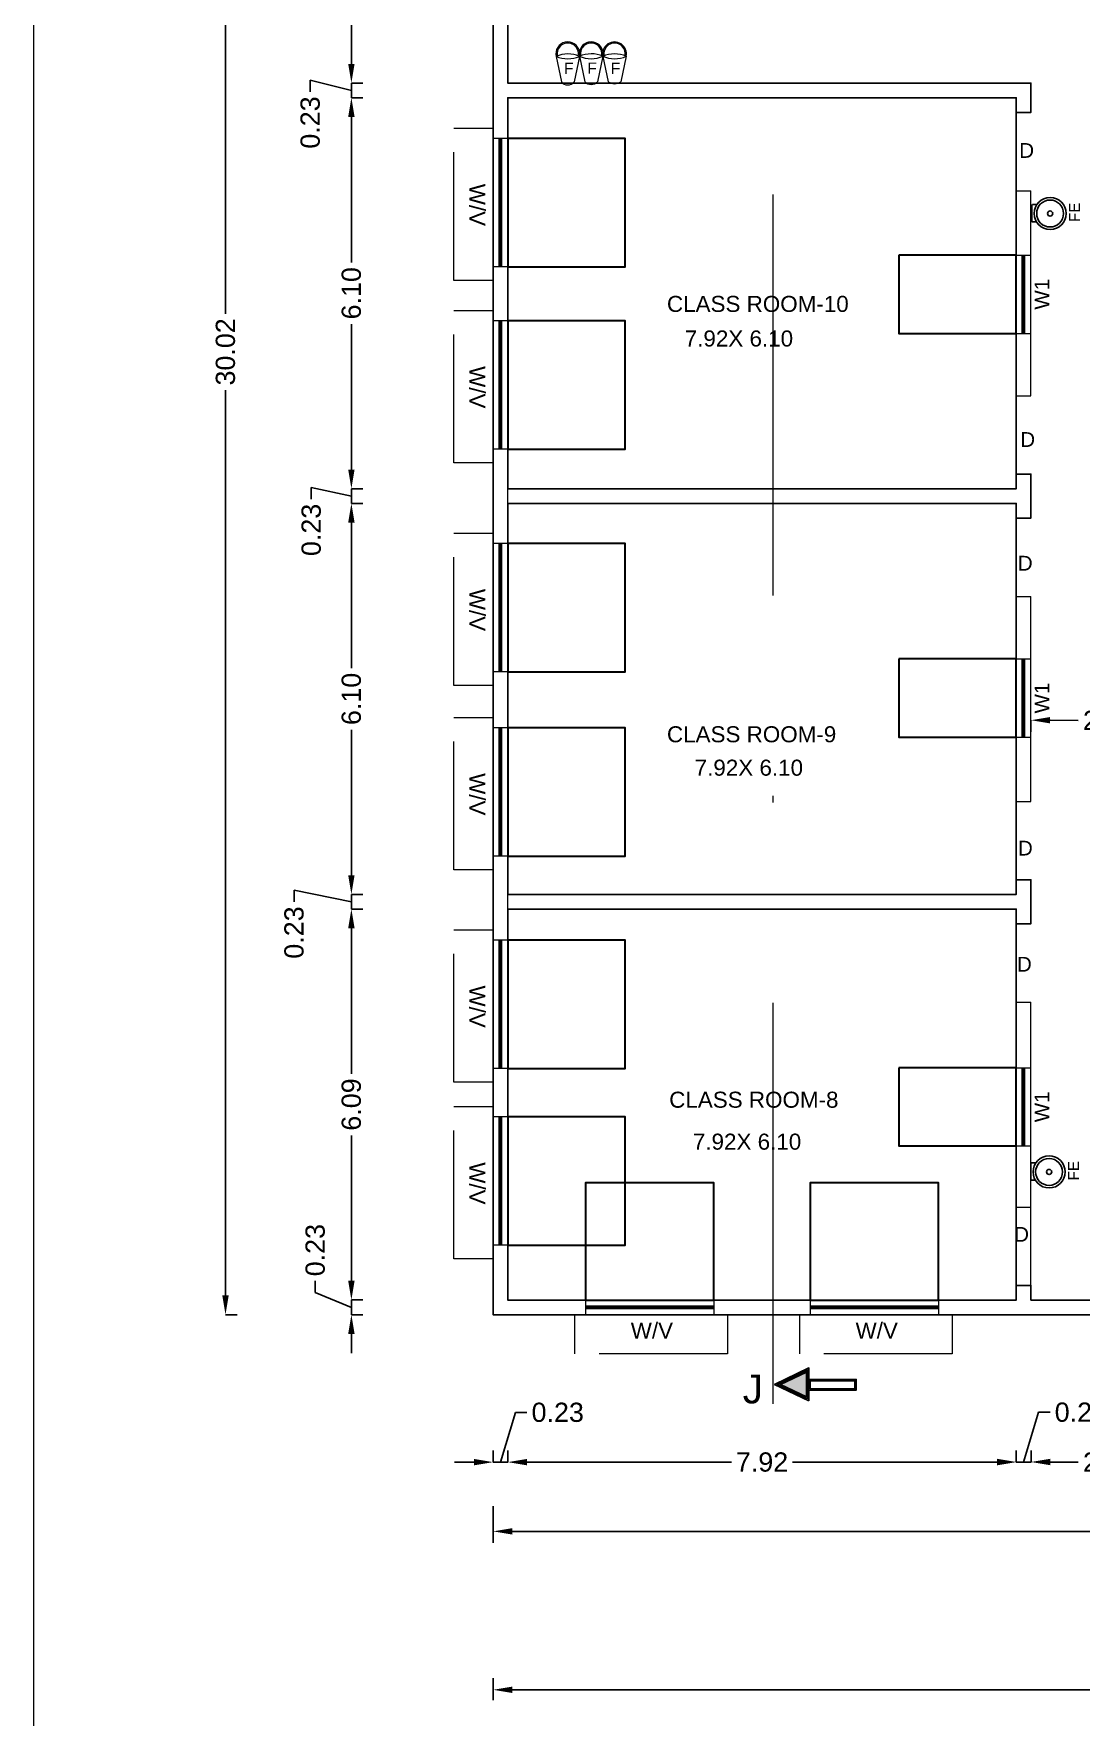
# Model space of a CAD drawing. Header units: metres. Extents: x -278 to 15491, y -352 to 277.
# Drawn here: x 15262.32 to 15278.65, y -294.85 to -268.6 of the extents above; entities that cross this region are included whole.
import ezdxf

# ---------------------------------------------------------------- set-up
doc = ezdxf.new("R2010")
doc.units = ezdxf.units.M
doc.header["$MEASUREMENT"] = 0
doc.linetypes.add('CABLIN', pattern=[0.35, 0.25, -0.1])
doc.linetypes.add('DASHDOT2', pattern=[0.5, 0.25, -0.125, 0, -0.125])
for name, color, linetype in [('0 @ 1', 7, 'Continuous'), ('BLK_1_FLR_1_BLT_UP_AREA', 26, 'Continuous'), ('BLK_1_FLR_1_CARPET_AREA', 25, 'Continuous'), ('BLK_1_FLR_1_REGULAR_ROOM_1', 117, 'Continuous')]:
    doc.layers.add(name, color=color, linetype=linetype)
doc.layers.add('BLK_1_FLR_1_ROOM_1_LIGHT_VENTILATION_1', color=232, linetype='Continuous', lineweight=30)
doc.styles.add('arial', font='arial.ttf')
doc.styles.add('M Arial', font='arial.ttf', dxfattribs={"height": 9})
doc.styles.get("Standard").update_dxf_attribs({"font": 'arial.ttf'})
doc.dimstyles.new('Annotative', dxfattribs={"dimscale": 0, "dimtxt": 0.3, "dimasz": 0.3, "dimexe": 0.18, "dimexo": 0.0625, "dimgap": 0.09, "dimtad": 0, "dimzin": 0, "dimdsep": 46, "dimtxsty": 'Standard', "dimcen": 0.09, "dimadec": 0, "dimazin": 0, "dimtfac": 1, "dimtofl": 0, "dimtmove": 0, "dimatfit": 3, "dimfxl": 0, "dimtolj": 1, "dimtzin": 0, "dimarcsym": 0})

# ---------------------------------------------------------------- blocks, each defined once
blk = doc.blocks.new('*D32')
at = {"color": 0, "lineweight": -2, "ltscale": 10}
for p, q in [((15269.482, -294.58), (15269.482, -294.236)), ((15269.782, -294.416), (15289.232, -294.416)), ((15309.886, -294.416), (15290.436, -294.416)), ((15310.186, -294.58), (15310.186, -294.236))]:
    blk.add_line(p, q, dxfattribs=at)
at = {"color": 0, "lineweight": 0, "ltscale": 10}
for points in [[(15269.782, -294.366), (15269.782, -294.466), (15269.482, -294.416)], [(15309.886, -294.366), (15309.886, -294.466), (15310.186, -294.416)]]:
    blk.add_solid(points, dxfattribs=at)
at = {"layer": 'Defpoints', "color": 0, "lineweight": 0, "ltscale": 10}
for p in [(15310.186, -294.416), (15269.482, -294.642), (15310.186, -294.642)]:
    blk.add_point(p, dxfattribs=at)
at = {"color": 0, "lineweight": 0, "ltscale": 10, "insert": (15289.834, -294.416), "char_height": 0.3, "attachment_point": 5}
blk.add_mtext('\\A1;40.70', dxfattribs=at)
blk = doc.blocks.new('*D77')
at = {"color": 0, "lineweight": -2, "ltscale": 10}
for p, q in [((15277.863, -279.301), (15277.863, -279.481)), ((15278.163, -279.301), (15278.601, -279.303)), ((15280.001, -279.307), (15279.564, -279.305)), ((15280.301, -279.308), (15280.301, -279.488))]:
    blk.add_line(p, q, dxfattribs=at)
at = {"color": 0, "lineweight": 0, "ltscale": 10}
for points in [[(15278.163, -279.251), (15278.163, -279.351), (15277.863, -279.301)], [(15280.001, -279.257), (15280.001, -279.357), (15280.301, -279.308)]]:
    blk.add_solid(points, dxfattribs=at)
at = {"layer": 'Defpoints', "color": 0, "lineweight": 0, "ltscale": 10}
for p in [(15277.863, -279.267), (15280.301, -279.274), (15280.301, -279.308)]:
    blk.add_point(p, dxfattribs=at)
at = {"color": 0, "lineweight": 0, "ltscale": 10, "insert": (15279.082, -279.304), "char_height": 0.3, "attachment_point": 5, "rotation": 359.8374}
blk.add_mtext('\\A1;2.44', dxfattribs=at)
blk = doc.blocks.new('*D78')
at = {"color": 0, "lineweight": -2, "ltscale": 10}
for p, q in [((15269.712, -290.867), (15269.712, -290.687)), ((15277.635, -290.867), (15277.635, -290.687)), ((15270.012, -290.867), (15273.196, -290.867)), ((15277.335, -290.867), (15274.15, -290.867))]:
    blk.add_line(p, q, dxfattribs=at)
at = {"color": 0, "lineweight": 0, "ltscale": 10}
for points in [[(15270.012, -290.817), (15270.012, -290.917), (15269.712, -290.867)], [(15277.335, -290.817), (15277.335, -290.917), (15277.635, -290.867)]]:
    blk.add_solid(points, dxfattribs=at)
at = {"layer": 'Defpoints', "color": 0, "lineweight": 0, "ltscale": 10}
for p in [(15269.712, -290.867), (15269.712, -290.867), (15277.635, -290.867)]:
    blk.add_point(p, dxfattribs=at)
at = {"color": 0, "lineweight": 0, "ltscale": 10, "insert": (15273.673, -290.867), "char_height": 0.3, "attachment_point": 5}
blk.add_mtext('\\A1;7.92', dxfattribs=at)
blk = doc.blocks.new('*D79')
at = {"color": 0, "lineweight": -2, "ltscale": 10}
for p, q in [((15269.597, -290.867), (15269.829, -290.092)), ((15269.829, -290.092), (15270.009, -290.092)), ((15269.482, -290.867), (15269.482, -290.687)), ((15269.712, -290.867), (15269.712, -290.687)), ((15269.182, -290.867), (15268.882, -290.867)), ((15269.712, -290.867), (15269.482, -290.867)), ((15270.012, -290.867), (15270.312, -290.867))]:
    blk.add_line(p, q, dxfattribs=at)
at = {"color": 0, "lineweight": 0, "ltscale": 10}
for points in [[(15269.182, -290.817), (15269.182, -290.917), (15269.482, -290.867)], [(15270.012, -290.817), (15270.012, -290.917), (15269.712, -290.867)]]:
    blk.add_solid(points, dxfattribs=at)
at = {"layer": 'Defpoints', "color": 0, "lineweight": 0, "ltscale": 10}
for p in [(15269.482, -290.867), (15269.482, -290.867), (15269.712, -290.867)]:
    blk.add_point(p, dxfattribs=at)
at = {"color": 0, "lineweight": 0, "ltscale": 10, "insert": (15270.489, -290.092), "char_height": 0.3, "attachment_point": 5}
blk.add_mtext('\\A1;0.23', dxfattribs=at)
blk = doc.blocks.new('*D91')
at = {"color": 0, "lineweight": -2, "ltscale": 10}
for p, q in [((15269.482, -291.555), (15269.482, -292.126)), ((15310.186, -291.555), (15310.186, -292.126)), ((15269.782, -291.946), (15289.232, -291.946)), ((15309.886, -291.946), (15290.436, -291.946))]:
    blk.add_line(p, q, dxfattribs=at)
at = {"color": 0, "lineweight": 0, "ltscale": 10}
for points in [[(15269.782, -291.896), (15269.782, -291.996), (15269.482, -291.946)], [(15309.886, -291.896), (15309.886, -291.996), (15310.186, -291.946)]]:
    blk.add_solid(points, dxfattribs=at)
at = {"layer": 'Defpoints', "color": 0, "lineweight": 0, "ltscale": 10}
for p in [(15269.482, -291.492), (15310.186, -291.492), (15310.186, -291.946)]:
    blk.add_point(p, dxfattribs=at)
at = {"color": 0, "lineweight": 0, "ltscale": 10, "insert": (15289.834, -291.946), "char_height": 0.3, "attachment_point": 5}
blk.add_mtext('\\A1;40.70', dxfattribs=at)
blk = doc.blocks.new('*D92')
at = {"color": 0, "lineweight": -2, "ltscale": 10}
for p, q in [((15277.865, -290.865), (15277.865, -290.685)), ((15280.301, -290.867), (15280.302, -290.687)), ((15278.165, -290.865), (15278.601, -290.866)), ((15280.001, -290.867), (15279.565, -290.866))]:
    blk.add_line(p, q, dxfattribs=at)
at = {"color": 0, "lineweight": 0, "ltscale": 10}
for points in [[(15278.165, -290.815), (15278.165, -290.915), (15277.865, -290.865)], [(15280.001, -290.817), (15280.001, -290.917), (15280.301, -290.867)]]:
    blk.add_solid(points, dxfattribs=at)
at = {"layer": 'Defpoints', "color": 0, "lineweight": 0, "ltscale": 10}
for p in [(15277.865, -290.865), (15277.865, -290.865), (15280.301, -290.867)]:
    blk.add_point(p, dxfattribs=at)
at = {"color": 0, "lineweight": 0, "ltscale": 10, "insert": (15279.083, -290.866), "char_height": 0.3, "attachment_point": 5, "rotation": 359.9646}
blk.add_mtext('\\A1;2.44', dxfattribs=at)
blk = doc.blocks.new('*D93')
at = {"color": 0, "lineweight": -2, "ltscale": 10}
for p, q in [((15277.75, -290.865), (15277.982, -290.09)), ((15277.982, -290.09), (15278.162, -290.09)), ((15277.635, -290.865), (15277.635, -290.685)), ((15277.865, -290.865), (15277.865, -290.685)), ((15277.335, -290.865), (15277.035, -290.865)), ((15277.865, -290.865), (15277.635, -290.865)), ((15278.165, -290.865), (15278.465, -290.865))]:
    blk.add_line(p, q, dxfattribs=at)
at = {"color": 0, "lineweight": 0, "ltscale": 10}
for points in [[(15277.335, -290.815), (15277.335, -290.915), (15277.635, -290.865)], [(15278.165, -290.815), (15278.165, -290.915), (15277.865, -290.865)]]:
    blk.add_solid(points, dxfattribs=at)
at = {"layer": 'Defpoints', "color": 0, "lineweight": 0, "ltscale": 10}
for p in [(15277.635, -290.865), (15277.635, -290.867), (15277.865, -290.865)]:
    blk.add_point(p, dxfattribs=at)
at = {"color": 0, "lineweight": 0, "ltscale": 10, "insert": (15278.642, -290.09), "char_height": 0.3, "attachment_point": 5}
blk.add_mtext('\\A1;0.23', dxfattribs=at)
blk = doc.blocks.new('*D94')
at = {"color": 0, "lineweight": -2, "ltscale": 10}
for p, q in [((15267.273, -281.717), (15267.273, -281.417)), ((15267.273, -282.131), (15266.38, -281.951)), ((15266.38, -281.951), (15266.38, -282.131)), ((15267.273, -282.017), (15267.453, -282.017)), ((15267.273, -282.245), (15267.273, -282.017)), ((15267.273, -282.245), (15267.453, -282.245)), ((15267.273, -282.545), (15267.273, -282.845))]:
    blk.add_line(p, q, dxfattribs=at)
at = {"color": 0, "lineweight": 0, "ltscale": 10}
for points in [[(15267.223, -281.717), (15267.323, -281.717), (15267.273, -282.017)], [(15267.223, -282.545), (15267.323, -282.545), (15267.273, -282.245)]]:
    blk.add_solid(points, dxfattribs=at)
at = {"layer": 'Defpoints', "color": 0, "lineweight": 0, "ltscale": 10}
for p in [(15267.273, -282.017), (15267.273, -282.017), (15267.273, -282.245)]:
    blk.add_point(p, dxfattribs=at)
at = {"color": 0, "lineweight": 0, "ltscale": 10, "insert": (15266.38, -282.611), "char_height": 0.3, "attachment_point": 5, "rotation": 90}
blk.add_mtext('\\A1;0.23', dxfattribs=at)
blk = doc.blocks.new('*D95')
at = {"color": 0, "lineweight": -2, "ltscale": 10}
for p, q in [((15267.273, -275.921), (15267.453, -275.921)), ((15267.273, -276.221), (15267.273, -278.489)), ((15267.273, -281.717), (15267.273, -279.449)), ((15267.273, -282.017), (15267.453, -282.017))]:
    blk.add_line(p, q, dxfattribs=at)
at = {"color": 0, "lineweight": 0, "ltscale": 10}
for points in [[(15267.223, -276.221), (15267.323, -276.221), (15267.273, -275.921)], [(15267.223, -281.717), (15267.323, -281.717), (15267.273, -282.017)]]:
    blk.add_solid(points, dxfattribs=at)
at = {"layer": 'Defpoints', "color": 0, "lineweight": 0, "ltscale": 10}
for p in [(15267.273, -275.921), (15267.273, -275.921), (15267.273, -282.017)]:
    blk.add_point(p, dxfattribs=at)
at = {"color": 0, "lineweight": 0, "ltscale": 10, "insert": (15267.273, -278.969), "char_height": 0.3, "attachment_point": 5, "rotation": 90}
blk.add_mtext('\\A1;6.10', dxfattribs=at)
blk = doc.blocks.new('*D96')
at = {"color": 0, "lineweight": -2, "ltscale": 10}
for p, q in [((15267.273, -275.393), (15267.273, -275.093)), ((15267.273, -275.807), (15266.648, -275.674)), ((15266.648, -275.674), (15266.648, -275.854)), ((15267.273, -275.693), (15267.453, -275.693)), ((15267.273, -275.921), (15267.273, -275.693)), ((15267.273, -275.921), (15267.453, -275.921)), ((15267.273, -276.221), (15267.273, -276.521))]:
    blk.add_line(p, q, dxfattribs=at)
at = {"color": 0, "lineweight": 0, "ltscale": 10}
for points in [[(15267.223, -275.393), (15267.323, -275.393), (15267.273, -275.693)], [(15267.223, -276.221), (15267.323, -276.221), (15267.273, -275.921)]]:
    blk.add_solid(points, dxfattribs=at)
at = {"layer": 'Defpoints', "color": 0, "lineweight": 0, "ltscale": 10}
for p in [(15267.273, -275.693), (15267.273, -275.693), (15267.273, -275.921)]:
    blk.add_point(p, dxfattribs=at)
at = {"color": 0, "lineweight": 0, "ltscale": 10, "insert": (15266.648, -276.334), "char_height": 0.3, "attachment_point": 5, "rotation": 90}
blk.add_mtext('\\A1;0.23', dxfattribs=at)
blk = doc.blocks.new('*D97')
at = {"color": 0, "lineweight": -2, "ltscale": 10}
for p, q in [((15267.273, -269.597), (15267.453, -269.597)), ((15267.273, -269.897), (15267.273, -272.165)), ((15267.273, -275.393), (15267.273, -273.125)), ((15267.273, -275.693), (15267.453, -275.693))]:
    blk.add_line(p, q, dxfattribs=at)
at = {"color": 0, "lineweight": 0, "ltscale": 10}
for points in [[(15267.223, -269.897), (15267.323, -269.897), (15267.273, -269.597)], [(15267.223, -275.393), (15267.323, -275.393), (15267.273, -275.693)]]:
    blk.add_solid(points, dxfattribs=at)
at = {"layer": 'Defpoints', "color": 0, "lineweight": 0, "ltscale": 10}
for p in [(15267.273, -269.597), (15267.273, -269.597), (15267.273, -275.693)]:
    blk.add_point(p, dxfattribs=at)
at = {"color": 0, "lineweight": 0, "ltscale": 10, "insert": (15267.273, -272.645), "char_height": 0.3, "attachment_point": 5, "rotation": 90}
blk.add_mtext('\\A1;6.10', dxfattribs=at)
blk = doc.blocks.new('*D98')
at = {"color": 0, "lineweight": -2, "ltscale": 10}
for p, q in [((15267.273, -269.069), (15267.273, -268.769)), ((15267.273, -269.483), (15266.632, -269.323)), ((15266.632, -269.323), (15266.632, -269.503)), ((15267.273, -269.369), (15267.453, -269.369)), ((15267.273, -269.597), (15267.273, -269.369)), ((15267.273, -269.597), (15267.453, -269.597)), ((15267.273, -269.897), (15267.273, -270.197))]:
    blk.add_line(p, q, dxfattribs=at)
at = {"color": 0, "lineweight": 0, "ltscale": 10}
for points in [[(15267.223, -269.069), (15267.323, -269.069), (15267.273, -269.369)], [(15267.223, -269.897), (15267.323, -269.897), (15267.273, -269.597)]]:
    blk.add_solid(points, dxfattribs=at)
at = {"layer": 'Defpoints', "color": 0, "lineweight": 0, "ltscale": 10}
for p in [(15267.273, -269.369), (15267.273, -269.369), (15267.273, -269.597)]:
    blk.add_point(p, dxfattribs=at)
at = {"color": 0, "lineweight": 0, "ltscale": 10, "insert": (15266.632, -269.983), "char_height": 0.3, "attachment_point": 5, "rotation": 90}
blk.add_mtext('\\A1;0.23', dxfattribs=at)
blk = doc.blocks.new('*D99')
at = {"color": 0, "lineweight": -2, "ltscale": 10}
for p, q in [((15267.273, -266.368), (15267.453, -266.368)), ((15267.273, -266.668), (15267.273, -267.389)), ((15267.273, -269.069), (15267.273, -268.347)), ((15267.273, -269.369), (15267.453, -269.369))]:
    blk.add_line(p, q, dxfattribs=at)
at = {"color": 0, "lineweight": 0, "ltscale": 10}
for points in [[(15267.223, -266.668), (15267.323, -266.668), (15267.273, -266.368)], [(15267.223, -269.069), (15267.323, -269.069), (15267.273, -269.369)]]:
    blk.add_solid(points, dxfattribs=at)
at = {"layer": 'Defpoints', "color": 0, "lineweight": 0, "ltscale": 10}
for p in [(15267.273, -266.368), (15267.273, -266.368), (15267.273, -269.369)]:
    blk.add_point(p, dxfattribs=at)
at = {"color": 0, "lineweight": 0, "ltscale": 10, "insert": (15267.273, -267.868), "char_height": 0.3, "attachment_point": 5, "rotation": 90}
blk.add_mtext('\\A1;3.00', dxfattribs=at)
blk = doc.blocks.new('*D103')
at = {"color": 0, "lineweight": -2, "ltscale": 10}
for p, q in [((15265.311, -258.549), (15265.491, -258.549)), ((15265.311, -258.849), (15265.311, -272.965)), ((15265.311, -288.269), (15265.311, -274.154)), ((15265.311, -288.569), (15265.491, -288.569))]:
    blk.add_line(p, q, dxfattribs=at)
at = {"color": 0, "lineweight": 0, "ltscale": 10}
for points in [[(15265.261, -258.849), (15265.361, -258.849), (15265.311, -258.549)], [(15265.261, -288.269), (15265.361, -288.269), (15265.311, -288.569)]]:
    blk.add_solid(points, dxfattribs=at)
at = {"layer": 'Defpoints', "color": 0, "lineweight": 0, "ltscale": 10}
for p in [(15265.311, -258.549), (15265.311, -258.549), (15265.311, -288.569)]:
    blk.add_point(p, dxfattribs=at)
at = {"color": 0, "lineweight": 0, "ltscale": 10, "insert": (15265.311, -273.559), "char_height": 0.3, "attachment_point": 5, "rotation": 90}
blk.add_mtext('\\A1;30.02', dxfattribs=at)
blk = doc.blocks.new('*D104')
at = {"color": 0, "lineweight": -2, "ltscale": 10}
for p, q in [((15267.273, -282.245), (15267.453, -282.245)), ((15267.273, -282.545), (15267.273, -284.812)), ((15267.273, -288.039), (15267.273, -285.773)), ((15267.273, -288.339), (15267.453, -288.339))]:
    blk.add_line(p, q, dxfattribs=at)
at = {"color": 0, "lineweight": 0, "ltscale": 10}
for points in [[(15267.223, -282.545), (15267.323, -282.545), (15267.273, -282.245)], [(15267.223, -288.039), (15267.323, -288.039), (15267.273, -288.339)]]:
    blk.add_solid(points, dxfattribs=at)
at = {"layer": 'Defpoints', "color": 0, "lineweight": 0, "ltscale": 10}
for p in [(15267.273, -282.245), (15267.273, -288.339), (15267.273, -288.339)]:
    blk.add_point(p, dxfattribs=at)
at = {"color": 0, "lineweight": 0, "ltscale": 10, "insert": (15267.273, -285.292), "char_height": 0.3, "attachment_point": 5, "rotation": 90}
blk.add_mtext('\\A1;6.09', dxfattribs=at)
blk = doc.blocks.new('*D105')
at = {"color": 0, "lineweight": -2, "ltscale": 10}
for p, q in [((15267.273, -288.039), (15267.273, -287.739)), ((15266.71, -288.222), (15266.71, -288.042)), ((15267.273, -288.454), (15266.71, -288.222)), ((15267.273, -288.339), (15267.453, -288.339)), ((15267.273, -288.339), (15267.273, -288.569)), ((15267.273, -288.569), (15267.453, -288.569)), ((15267.273, -288.869), (15267.273, -289.169))]:
    blk.add_line(p, q, dxfattribs=at)
at = {"color": 0, "lineweight": 0, "ltscale": 10}
for points in [[(15267.223, -288.039), (15267.323, -288.039), (15267.273, -288.339)], [(15267.223, -288.869), (15267.323, -288.869), (15267.273, -288.569)]]:
    blk.add_solid(points, dxfattribs=at)
at = {"layer": 'Defpoints', "color": 0, "lineweight": 0, "ltscale": 10}
for p in [(15267.273, -288.339), (15267.273, -288.569), (15267.273, -288.569)]:
    blk.add_point(p, dxfattribs=at)
at = {"color": 0, "lineweight": 0, "ltscale": 10, "insert": (15266.71, -287.562), "char_height": 0.3, "attachment_point": 5, "rotation": 90}
blk.add_mtext('\\A1;0.23', dxfattribs=at)
blk = doc.blocks.new('GRT')
for p, q in [((5950.794, 119.102), (5950.794, 118.996)), ((5951.195, 118.984), (5951.195, 119.09))]:
    blk.add_line(p, q)
at = {"linetype": 'ByBlock', "ltscale": 0.5}
blk.add_line((5950.794, 119.102), (5951.195, 119.102), dxfattribs=at)
for radius in [0.367, 0.308, 0.0591]:
    blk.add_circle((5950.985, 118.683), radius)
blk = doc.blocks.new('GRYTI')
at = {"lineweight": 0, "xscale": 0.6810746850801825, "yscale": 0.6810746850801825, "zscale": 0.6810746850801825}
blk.add_blockref('GRT', (11224.832, -379.269), dxfattribs=at)
at = {"lineweight": 0}
blk.add_text('FE', height=0.1703, dxfattribs=at).set_placement((15277.764, -298.902))
blk = doc.blocks.new('dryyi')
at = {"lineweight": -2, "ltscale": 10}
h = blk.add_hatch(color=1, dxfattribs=at)
h.dxf.hatch_style = 1
h.paths.add_polyline_path([(7748.02, 495.873), (7747.828, 496.277), (7747.635, 495.873)])
at = {"color": 1, "lineweight": -2, "ltscale": 10}
for points in [[(7747.571, 495.833), (7747.828, 496.369), (7748.084, 495.833)], [(7747.603, 495.853), (7747.828, 496.323), (7748.052, 495.853)], [(7747.635, 495.873), (7747.828, 496.277), (7748.02, 495.873)], [(7747.738, 495.832), (7747.905, 495.832), (7747.905, 495.096), (7747.738, 495.096)], [(7747.758, 495.812), (7747.885, 495.812), (7747.885, 495.116), (7747.758, 495.116)]]:
    blk.add_lwpolyline(points, close=True, dxfattribs=at)
blk = doc.blocks.new('GDFG')
at = {"lineweight": 0}
for p, q in [((5950.518, 117.918), (5950.628, 117.402)), ((5950.993, 117.919), (5950.884, 117.402)), ((5950.993, 117.92), (5951.103, 117.403)), ((5951.468, 117.921), (5951.358, 117.403)), ((5951.468, 117.919), (5951.577, 117.403)), ((5951.943, 117.92), (5951.833, 117.403))]:
    blk.add_line(p, q, dxfattribs=at)
for centre, radius, start, end in [((5950.756, 117.968), 0.243, 12.1056, 192.1056), ((5950.757, 117.374), 0.594, 66.533, 113.6815), ((5950.756, 117.968), 0.218, 349.6094, 190.4871), ((5951.231, 117.97), 0.243, 12.1056, 192.1056), ((5951.232, 117.376), 0.594, 66.533, 113.6815), ((5951.231, 117.969), 0.218, 349.6094, 190.4871), ((5951.705, 117.969), 0.243, 347.6799, 192.1056), ((5951.706, 117.375), 0.594, 66.533, 113.6815), ((5951.706, 117.968), 0.218, 349.6094, 190.4871), ((5950.757, 118.464), 0.594, 246.3185, 293.467), ((5951.232, 118.466), 0.594, 246.3185, 293.467), ((5950.756, 117.968), 0.243, 347.6799, 348.8895), ((5951.231, 117.97), 0.243, 347.6799, 348.3201), ((5951.706, 118.465), 0.594, 246.3185, 293.467)]:
    blk.add_arc(centre, radius, start, end, dxfattribs=at)
at = {"lineweight": 0, "char_height": 0.22858, "attachment_point": 1, "style": 'M Arial'}
for insert in [(5950.408, 117.791), (5950.883, 117.793), (5951.357, 117.792)]:
    blk.add_mtext_dynamic_manual_height_columns('{\\W3.054932; }F', width=0.69628, gutter_width=1.143, heights=[0], dxfattribs=dict(at, insert=insert))

msp = doc.modelspace()

# ---------------------------------------------------------------- linework, layer by layer
at = {"lineweight": 0}
for p, q in [((15269.482, -258.549), (15269.482, -288.569)), ((15269.711, -269.369), (15269.711, -258.778)), ((15277.863, -269.369), (15269.711, -269.369)), ((15277.863, -269.369), (15277.863, -269.826)), ((15269.711, -288.341), (15269.711, -269.597)), ((15277.635, -269.597), (15269.711, -269.597)), ((15277.635, -269.826), (15277.635, -269.597)), ((15277.633, -269.826), (15277.863, -269.826)), ((15277.633, -271.046), (15277.863, -271.046)), ((15277.635, -274.244), (15277.635, -271.046)), ((15277.863, -274.244), (15277.863, -271.046)), ((15277.635, -274.244), (15277.863, -274.244)), ((15277.635, -275.693), (15277.635, -275.464)), ((15277.635, -275.464), (15277.863, -275.464)), ((15277.863, -276.15), (15277.863, -275.464)), ((15277.635, -275.693), (15269.711, -275.693)), ((15277.635, -275.921), (15269.711, -275.921)), ((15277.635, -276.15), (15277.635, -275.921)), ((15277.633, -276.15), (15277.863, -276.15)), ((15277.633, -277.37), (15277.863, -277.37)), ((15277.635, -280.568), (15277.635, -277.37)), ((15277.863, -280.568), (15277.863, -277.37)), ((15277.635, -280.568), (15277.863, -280.568)), ((15277.635, -282.017), (15277.635, -281.788)), ((15277.635, -281.788), (15277.863, -281.788)), ((15277.863, -282.474), (15277.863, -281.788)), ((15277.635, -282.017), (15269.711, -282.017)), ((15277.635, -282.245), (15269.711, -282.245)), ((15277.635, -282.474), (15277.635, -282.245)), ((15277.633, -282.474), (15277.863, -282.474)), ((15277.633, -283.694), (15277.863, -283.694)), ((15277.635, -286.892), (15277.635, -283.694)), ((15277.863, -286.892), (15277.863, -283.694)), ((15277.635, -286.892), (15277.863, -286.892)), ((15277.635, -288.341), (15277.635, -288.112)), ((15277.635, -288.112), (15277.863, -288.112)), ((15277.863, -288.341), (15277.863, -288.112)), ((15277.635, -288.341), (15269.711, -288.341)), ((15278.016, -288.341), (15277.863, -288.341)), ((15310.185, -288.569), (15269.482, -288.569))]:
    msp.add_line(p, q, dxfattribs=at)
at = {"linetype": 'CABLIN', "lineweight": 0, "ltscale": 8}
for p, q in [((15268.872, -272.444), (15268.872, -270.069)), ((15268.872, -270.069), (15269.482, -270.069)), ((15269.482, -272.444), (15268.872, -272.444)), ((15268.872, -275.287), (15268.872, -272.912)), ((15268.872, -272.912), (15269.482, -272.912)), ((15269.482, -275.287), (15268.872, -275.287)), ((15268.872, -278.759), (15268.872, -276.384)), ((15268.872, -276.384), (15269.482, -276.384)), ((15269.482, -278.759), (15268.872, -278.759)), ((15268.872, -281.632), (15268.872, -279.257)), ((15268.872, -279.257), (15269.482, -279.257)), ((15269.482, -281.632), (15268.872, -281.632)), ((15268.872, -284.942), (15268.872, -282.567)), ((15268.872, -282.567), (15269.482, -282.567)), ((15269.482, -284.942), (15268.872, -284.942)), ((15268.872, -287.698), (15268.872, -285.323)), ((15268.872, -285.323), (15269.482, -285.323)), ((15269.482, -287.698), (15268.872, -287.698)), ((15270.758, -289.179), (15270.758, -288.569)), ((15273.133, -288.569), (15273.133, -289.179)), ((15274.262, -289.179), (15274.262, -288.569)), ((15276.637, -288.569), (15276.637, -289.179)), ((15273.133, -289.179), (15270.758, -289.179)), ((15276.637, -289.179), (15274.262, -289.179))]:
    msp.add_line(p, q, dxfattribs=at)
at = {"lineweight": 0, "ltscale": 10}
for p, q in [((15269.711, -270.231), (15269.482, -270.231)), ((15269.576, -272.231), (15269.576, -270.231)), ((15269.596, -272.231), (15269.596, -270.231)), ((15269.616, -272.231), (15269.616, -270.231)), ((15277.635, -272.05), (15277.863, -272.05)), ((15277.729, -273.27), (15277.729, -272.05)), ((15277.749, -273.27), (15277.749, -272.05)), ((15277.769, -273.27), (15277.769, -272.05)), ((15269.711, -272.231), (15269.482, -272.231)), ((15269.711, -273.074), (15269.482, -273.074)), ((15269.576, -275.074), (15269.576, -273.074)), ((15269.596, -275.074), (15269.596, -273.074)), ((15269.616, -275.074), (15269.616, -273.074)), ((15277.635, -273.27), (15277.863, -273.27)), ((15269.711, -275.074), (15269.482, -275.074)), ((15269.711, -276.546), (15269.482, -276.546)), ((15269.576, -278.546), (15269.576, -276.546)), ((15269.596, -278.546), (15269.596, -276.546)), ((15269.616, -278.546), (15269.616, -276.546)), ((15277.635, -278.345), (15277.863, -278.345)), ((15277.729, -279.565), (15277.729, -278.345)), ((15277.749, -279.565), (15277.749, -278.345)), ((15277.769, -279.565), (15277.769, -278.345)), ((15269.711, -278.546), (15269.482, -278.546)), ((15269.711, -279.419), (15269.482, -279.419)), ((15269.576, -281.419), (15269.576, -279.419)), ((15269.596, -281.419), (15269.596, -279.419)), ((15269.616, -281.419), (15269.616, -279.419)), ((15277.635, -279.565), (15277.863, -279.565)), ((15269.711, -281.419), (15269.482, -281.419)), ((15269.711, -282.729), (15269.482, -282.729)), ((15269.576, -284.729), (15269.576, -282.729)), ((15269.596, -284.729), (15269.596, -282.729)), ((15269.616, -284.729), (15269.616, -282.729)), ((15269.711, -284.729), (15269.482, -284.729)), ((15277.635, -284.718), (15277.863, -284.718)), ((15277.729, -285.938), (15277.729, -284.718)), ((15277.749, -285.938), (15277.749, -284.718)), ((15277.769, -285.938), (15277.769, -284.718)), ((15269.711, -285.485), (15269.482, -285.485)), ((15269.576, -287.485), (15269.576, -285.485)), ((15269.596, -287.485), (15269.596, -285.485)), ((15269.616, -287.485), (15269.616, -285.485)), ((15277.635, -285.938), (15277.863, -285.938)), ((15277.863, -288.112), (15277.863, -286.892)), ((15269.711, -287.485), (15269.482, -287.485)), ((15270.92, -288.341), (15270.92, -288.569)), ((15272.92, -288.435), (15270.92, -288.435)), ((15272.92, -288.455), (15270.92, -288.455)), ((15272.92, -288.341), (15272.92, -288.569)), ((15274.424, -288.341), (15274.424, -288.569)), ((15276.424, -288.435), (15274.424, -288.435)), ((15276.424, -288.455), (15274.424, -288.455)), ((15276.424, -288.341), (15276.424, -288.569)), ((15278.016, -288.341), (15280.301, -288.341)), ((15272.92, -288.475), (15270.92, -288.475)), ((15276.424, -288.475), (15274.424, -288.475))]:
    msp.add_line(p, q, dxfattribs=at)
msp.add_lwpolyline([(15262.322, -248.991), (15382.947, -248.991), (15382.947, -334.031), (15262.322, -334.031)], close=True, dxfattribs=at)
at = {"linetype": 'DASHDOT2', "lineweight": 0, "ltscale": 25}
msp.add_lwpolyline([(15273.846, -289.957), (15273.846, -257.142)], dxfattribs=at)
at = {"color": 1, "lineweight": 0, "ltscale": 10}
for centre, radius, start, end in [((15270.645, -269.274), 0.123, 217.2061, 322.7939), ((15271.01, -269.256), 0.134, 222.9256, 317.0744), ((15271.374, -269.211), 0.168, 234.2866, 305.7134)]:
    msp.add_arc(centre, radius, start, end, dxfattribs=at)
at = {"layer": 'BLK_1_FLR_1_BLT_UP_AREA', "color": 26}
msp.add_lwpolyline([(15288.378, -288.569), (15288.378, -276.226), (15291.73, -276.226), (15291.73, -288.569), (15310.185, -288.569), (15310.185, -258.549), (15269.482, -258.549), (15269.482, -288.569)], close=True, dxfattribs=at)
at = {"layer": 'BLK_1_FLR_1_CARPET_AREA', "color": 15}
for points in [[(15269.711, -288.341), (15269.711, -282.245), (15277.635, -282.245), (15277.635, -282.474), (15277.863, -282.474), (15277.863, -281.788), (15277.635, -281.788), (15277.635, -282.017), (15269.711, -282.017), (15269.711, -275.921), (15277.635, -275.921), (15277.635, -276.15), (15277.863, -276.15), (15277.863, -275.464), (15277.635, -275.464), (15277.635, -275.693), (15269.711, -275.693), (15269.711, -269.597), (15277.635, -269.597), (15277.633, -269.826), (15277.863, -269.826), (15277.863, -269.369), (15269.711, -269.369), (15269.711, -258.778)], [(15280.301, -288.341), (15277.863, -288.341), (15277.863, -288.112), (15277.635, -288.112), (15277.635, -288.341), (15269.711, -288.341)]]:
    msp.add_lwpolyline(points, dxfattribs=at)
at = {"layer": 'BLK_1_FLR_1_REGULAR_ROOM_1', "color": 3}
for points in [[(15269.711, -269.597), (15277.635, -269.597), (15277.635, -275.693), (15269.711, -275.693)], [(15269.711, -275.921), (15277.635, -275.921), (15277.635, -282.017), (15269.711, -282.017)], [(15269.711, -282.245), (15277.635, -282.245), (15277.635, -288.341), (15269.711, -288.341)]]:
    msp.add_lwpolyline(points, close=True, dxfattribs=at)
at = {"layer": 'BLK_1_FLR_1_ROOM_1_LIGHT_VENTILATION_1', "color": 1}
for points in [[(15269.711, -270.231), (15269.711, -272.231), (15271.541, -272.231), (15271.541, -270.231)], [(15275.805, -272.05), (15275.805, -273.27), (15277.635, -273.27), (15277.635, -272.05)], [(15269.711, -273.074), (15269.711, -275.074), (15271.541, -275.074), (15271.541, -273.074)], [(15269.711, -276.546), (15269.711, -278.546), (15271.541, -278.546), (15271.541, -276.546)], [(15275.805, -278.345), (15275.805, -279.565), (15277.635, -279.565), (15277.635, -278.345)], [(15269.711, -279.419), (15269.711, -281.419), (15271.541, -281.419), (15271.541, -279.419)], [(15269.711, -282.729), (15269.711, -284.729), (15271.541, -284.729), (15271.541, -282.729)], [(15275.805, -284.718), (15275.805, -285.938), (15277.635, -285.938), (15277.635, -284.718)], [(15269.711, -285.485), (15269.711, -287.485), (15271.541, -287.485), (15271.541, -285.485)], [(15270.92, -288.341), (15272.92, -288.341), (15272.92, -286.511), (15270.92, -286.511)], [(15274.424, -288.341), (15276.424, -288.341), (15276.424, -286.511), (15274.424, -286.511)]]:
    msp.add_lwpolyline(points, close=True, dxfattribs=at)

# ---------------------------------------------------------------- block references
at = {"lineweight": 0, "xscale": 0.7676134473131045, "yscale": 0.7676134473131045, "zscale": 0.7676134473131045}
msp.add_blockref('GDFG', (10702.765, -359.468), dxfattribs=at)
at = {"lineweight": 0, "rotation": 90}
for p in [(14979.726, -15549.299), (14979.71, -15564.24)]:
    msp.add_blockref('GRYTI', p, dxfattribs=at)
at = {"lineweight": -2, "rotation": 89.99999999999999}
msp.add_blockref('dryyi', (15770.237, -8037.483), dxfattribs=at)

# ---------------------------------------------------------------- texts
at = {"lineweight": 0}
for s, height, p in [('D', 0.23, (15277.681, -270.534)), ('CLASS ROOM-10', 0.25, (15272.191, -272.936)), ('7.92X 6.10', 0.25, (15272.468, -273.475)), ('D', 0.23, (15277.697, -275.04)), ('D', 0.23, (15277.659, -276.968)), ('CLASS ROOM-9', 0.25, (15272.191, -279.645)), ('7.92X 6.10', 0.25, (15272.623, -280.166)), ('D', 0.23, (15277.661, -281.41)), ('D', 0.23, (15277.645, -283.22)), ('CLASS ROOM-8', 0.25, (15272.226, -285.342)), ('7.92X 6.10', 0.25, (15272.595, -285.996)), ('D', 0.23, (15277.602, -287.431)), ('W/V', 0.25, (15271.627, -288.941)), ('W/V', 0.25, (15275.131, -288.941))]:
    msp.add_text(s, height=height, dxfattribs=at).set_placement(p)
for s, height, rotation, p in [('W/V', 0.25, 270, (15269.11, -270.938)), ('W1', 0.23, 90, (15278.15, -272.901)), ('W/V', 0.25, 270, (15269.11, -273.781)), ('W/V', 0.25, 270, (15269.11, -277.253)), ('W1', 0.23, 90, (15278.15, -279.196)), ('W/V', 0.25, 270, (15269.11, -280.126)), ('W/V', 0.25, 270, (15269.11, -283.436)), ('W1', 0.23, 90, (15278.15, -285.569)), ('W/V', 0.25, 270, (15269.11, -286.192))]:
    msp.add_text(s, height=height, rotation=rotation, dxfattribs=at).set_placement(p)
at = {"style": 'arial'}
msp.add_text('J', height=0.45, dxfattribs=at).set_placement((15273.373, -289.951))

# ---------------------------------------------------------------- dimensions: what is measured, and where the dimension line sits
at = {"layer": '0 @ 1', "lineweight": 0, "ltscale": 10}
for p1, p2, distance, picture, middle in [((15265.311, -288.569), (15265.311, -258.549), 0, '*D103', (15265.311, -273.559)), ((15277.863, -279.267), (15280.301, -279.274), -0.034, '*D77', (15279.082, -279.304)), ((15267.273, -282.245), (15267.273, -288.339), 0, '*D104', (15267.273, -285.292)), ((15277.635, -290.867), (15269.712, -290.867), 0, '*D78', (15273.673, -290.867)), ((15280.301, -290.867), (15277.865, -290.865), 0, '*D92', (15279.083, -290.866)), ((15269.482, -291.492), (15310.186, -291.492), -0.454, '*D91', (15289.834, -291.946)), ((15269.482, -294.642), (15310.186, -294.642), 0.226, '*D32', (15289.834, -294.416))]:
    dim = msp.add_aligned_dim(p1=p1, p2=p2, distance=distance, dimstyle='Annotative', override={"dimscale": 1, "dimtix": 0, "dimtofl": 0, "dimtmove": 0, "dimatfit": 3, "dimfxl": 7.5, "dimfxlon": 1, "dimarcsym": 1}, dxfattribs=at)
    dim.commit()
    dim.dimension.update_dxf_attribs({"geometry": picture, "text_midpoint": middle})
for base, p1, p2, picture, middle in [((15267.273, -266.368), (15267.273, -269.369), (15267.273, -266.368), '*D99', (15267.273, -267.868)), ((15267.273, -269.597), (15267.273, -275.693), (15267.273, -269.597), '*D97', (15267.273, -272.645)), ((15267.273, -275.921), (15267.273, -282.017), (15267.273, -275.921), '*D95', (15267.273, -278.969))]:
    dim = msp.add_linear_dim(base=base, p1=p1, p2=p2, angle=270, dimstyle='Annotative', override={"dimscale": 1, "dimtix": 0, "dimtofl": 0, "dimtmove": 1, "dimatfit": 3, "dimfxl": 7.5, "dimfxlon": 1, "dimarcsym": 1}, dxfattribs=at)
    dim.commit()
    dim.dimension.update_dxf_attribs({"geometry": picture, "text_midpoint": middle})
for base, p1, p2, angle, picture, middle in [((15267.273, -269.369), (15267.273, -269.597), (15267.273, -269.369), 270, '*D98', (15266.632, -269.593)), ((15267.273, -275.693), (15267.273, -275.921), (15267.273, -275.693), 270, '*D96', (15266.648, -275.944)), ((15267.273, -282.017), (15267.273, -282.245), (15267.273, -282.017), 270, '*D94', (15266.38, -282.221)), ((15267.273, -288.569), (15267.273, -288.339), (15267.273, -288.569), 90, '*D105', (15266.71, -287.952))]:
    dim = msp.add_linear_dim(base=base, p1=p1, p2=p2, angle=angle, dimstyle='Annotative', override={"dimscale": 1, "dimtix": 0, "dimtofl": 0, "dimtmove": 1, "dimatfit": 3, "dimfxl": 7.5, "dimfxlon": 1, "dimarcsym": 1}, dxfattribs=at)
    dim.commit()
    dim.dimension.update_dxf_attribs({"geometry": picture, "text_midpoint": middle, "dimtype": 128})
for base, p1, p2, picture, middle in [((15269.482, -290.867), (15269.712, -290.867), (15269.482, -290.867), '*D79', (15270.099, -290.092)), ((15277.635, -290.865), (15277.865, -290.865), (15277.635, -290.867), '*D93', (15278.252, -290.09))]:
    dim = msp.add_linear_dim(base=base, p1=p1, p2=p2, dimstyle='Annotative', override={"dimscale": 1, "dimtix": 0, "dimtofl": 0, "dimtmove": 1, "dimatfit": 3, "dimfxl": 7.5, "dimfxlon": 1, "dimarcsym": 1}, dxfattribs=at)
    dim.commit()
    dim.dimension.update_dxf_attribs({"geometry": picture, "text_midpoint": middle})

doc.saveas('drawing.dxf')
